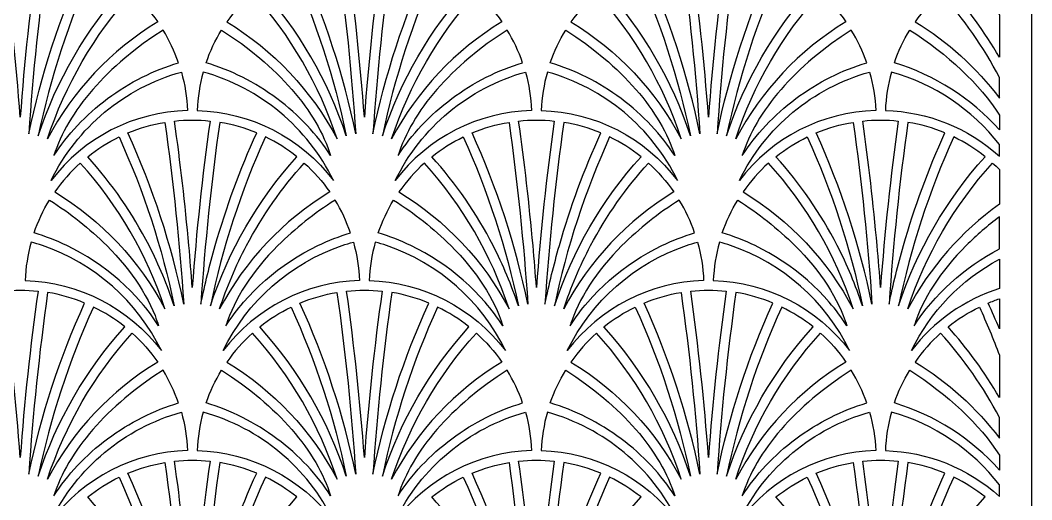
# Model space of a CAD drawing. Extents: x 2725 to 3975, y -848 to 1652.
# Drawn here: x 3350 to 3975, y 771 to 1067 of the extents above; entities that cross this region are included whole.
import ezdxf

# ---------------------------------------------------------------- set-up
doc = ezdxf.new("R2010")
doc.units = 0
doc.layers.add('LAYER_05', color=1, linetype='CONTINUOUS')

msp = doc.modelspace()

# ---------------------------------------------------------------- linework, layer by layer
at = {"layer": 'LAYER_05'}
msp.add_lwpolyline([(2725.05, -848.03), (3975.05, -848.03), (3975.05, 1651.97), (2725.05, 1651.97)], close=True, dxfattribs=at)
for points in [[(3350.05, 1007.31, 0.016589), (3339.07, 1110.17, -0.053276), (3361.04, 1110.17, 0.016589)], [(3366.98, 1109.35, 0.018184), (3355.35, 997.01, -0.055844), (3389.84, 1102.79, 0.057686)], [(3545.74, 1109.35, -0.018184), (3557.38, 997.01, 0.055844), (3522.89, 1102.79, -0.057686)], [(3562.68, 1007.31, 0.016589), (3551.69, 1110.17, -0.053276), (3573.66, 1110.17, 0.016589)], [(3579.61, 1109.35, 0.018184), (3567.97, 997.01, -0.055844), (3602.46, 1102.79, 0.057686)], [(3758.37, 1109.35, -0.018184), (3770.01, 997.01, 0.055844), (3735.51, 1102.79, -0.057686)], [(3775.3, 1007.31, 0.016589), (3764.31, 1110.17, -0.053276), (3786.28, 1110.17, 0.016589)], [(3792.23, 1109.35, 0.018184), (3780.59, 997.01, -0.055844), (3815.08, 1102.79, 0.057686)], [(3395.31, 1100.32, 0.055852), (3361.22, 995.8, -0.104701), (3414.67, 1088.07, 0.055584)], [(3517.42, 1100.32, -0.055852), (3551.51, 995.8, 0.104701), (3498.05, 1088.07, -0.055584)], [(3607.93, 1100.32, 0.055852), (3573.84, 995.8, -0.104701), (3627.3, 1088.07, 0.055584)], [(3730.04, 1100.32, -0.055852), (3764.13, 995.8, 0.104701), (3710.68, 1088.07, -0.055584)], [(3820.55, 1100.32, 0.055852), (3786.47, 995.8, -0.104701), (3839.92, 1088.07, 0.055584)], [(3955.05, 1044.39, 0.052591), (3923.3, 1088.07, -0.055584), (3942.67, 1100.32, -0.01634), (3955.05, 1070.54)], [(3435, 1066.3, 0.136031), (3366.92, 993.93, -0.104879), (3419.25, 1084.18, -0.057808)], [(3477.73, 1066.3, -0.136031), (3545.81, 993.93, 0.104879), (3493.48, 1084.18, 0.057808)], [(3647.62, 1066.3, 0.136031), (3579.55, 993.93, -0.104879), (3631.87, 1084.18, -0.057808)], [(3690.35, 1066.3, -0.136031), (3758.43, 993.93, 0.104879), (3706.1, 1084.18, 0.057808)], [(3860.24, 1066.3, 0.136031), (3792.17, 993.93, -0.104879), (3844.49, 1084.18, -0.057808)], [(3955.05, 1031.93, 0.063542), (3918.72, 1084.18, 0.057808), (3902.97, 1066.3, -0.095272), (3955.05, 1019.17)], [(3438.28, 1061.27), (3432.06, 1057.15), (3426.04, 1052.86), (3420.22, 1048.44), (3414.62, 1043.88), (3411.92, 1041.55), (3409.28, 1039.19), (3406.7, 1036.81), (3404.2, 1034.4), (3401.76, 1031.97), (3399.4, 1029.51), (3397.11, 1027.03), (3394.9, 1024.54), (3392.77, 1022.03), (3390.71, 1019.5), (3388.74, 1016.96), (3386.85, 1014.41), (3385.04, 1011.84), (3383.31, 1009.28), (3381.68, 1006.7), (3380.12, 1004.12), (3378.66, 1001.54), (3377.28, 998.96), (3375.99, 996.39), (3374.79, 993.81), (3373.68, 991.25), (3372.65, 988.69), (3371.72, 986.14), (3370.87, 983.6), (3372.44, 985.98), (3374.09, 988.36), (3375.8, 990.72), (3377.59, 993.07), (3379.45, 995.4), (3381.38, 997.7), (3383.38, 999.98), (3385.44, 1002.23), (3387.56, 1004.45), (3389.75, 1006.63), (3392, 1008.78), (3394.3, 1010.88), (3396.66, 1012.94), (3399.07, 1014.96), (3401.53, 1016.92), (3404.04, 1018.84), (3406.59, 1020.7), (3409.18, 1022.5), (3411.81, 1024.25), (3414.48, 1025.94), (3417.17, 1027.56), (3419.89, 1029.12), (3422.63, 1030.62), (3425.4, 1032.05), (3428.18, 1033.41), (3430.97, 1034.71), (3433.77, 1035.94), (3436.58, 1037.09), (3439.39, 1038.18), (3442.21, 1039.2), (3445.01, 1040.14), (3447.81, 1041.02, 0.054287)], [(3474.45, 1061.27), (3480.66, 1057.15), (3486.69, 1052.86), (3492.51, 1048.44), (3498.1, 1043.88), (3500.81, 1041.55), (3503.45, 1039.19), (3506.02, 1036.81), (3508.53, 1034.4), (3510.97, 1031.97), (3513.33, 1029.51), (3515.62, 1027.03), (3517.83, 1024.54), (3519.96, 1022.03), (3522.02, 1019.5), (3523.99, 1016.96), (3525.88, 1014.41), (3527.69, 1011.84), (3529.41, 1009.28), (3531.05, 1006.7), (3532.6, 1004.12), (3534.07, 1001.54), (3535.45, 998.96), (3536.74, 996.39), (3537.94, 993.81), (3539.05, 991.25), (3540.08, 988.69), (3541.01, 986.14), (3541.86, 983.6), (3540.29, 985.98), (3538.64, 988.36), (3536.92, 990.72), (3535.13, 993.07), (3533.27, 995.4), (3531.35, 997.7), (3529.35, 999.98), (3527.29, 1002.23), (3525.16, 1004.45), (3522.98, 1006.63), (3520.73, 1008.78), (3518.43, 1010.88), (3516.07, 1012.94), (3513.66, 1014.96), (3511.19, 1016.92), (3508.69, 1018.84), (3506.14, 1020.7), (3503.54, 1022.5), (3500.92, 1024.25), (3498.25, 1025.94), (3495.56, 1027.56), (3492.84, 1029.12), (3490.1, 1030.62), (3487.33, 1032.05), (3484.55, 1033.41), (3481.76, 1034.71), (3478.96, 1035.94), (3476.15, 1037.09), (3473.33, 1038.18), (3470.52, 1039.2), (3467.72, 1040.14), (3464.92, 1041.02, -0.054287)], [(3650.9, 1061.27), (3644.69, 1057.15), (3638.66, 1052.86), (3632.84, 1048.44), (3627.25, 1043.88), (3624.54, 1041.55), (3621.9, 1039.19), (3619.33, 1036.81), (3616.82, 1034.4), (3614.38, 1031.97), (3612.02, 1029.51), (3609.73, 1027.03), (3607.52, 1024.54), (3605.39, 1022.03), (3603.33, 1019.5), (3601.36, 1016.96), (3599.47, 1014.41), (3597.66, 1011.84), (3595.94, 1009.28), (3594.3, 1006.7), (3592.75, 1004.12), (3591.28, 1001.54), (3589.9, 998.96), (3588.62, 996.39), (3587.41, 993.81), (3586.3, 991.25), (3585.28, 988.69), (3584.34, 986.14), (3583.49, 983.6), (3585.06, 985.98), (3586.71, 988.36), (3588.43, 990.72), (3590.22, 993.07), (3592.08, 995.4), (3594, 997.7), (3596, 999.98), (3598.06, 1002.23), (3600.19, 1004.45), (3602.37, 1006.63), (3604.62, 1008.78), (3606.93, 1010.88), (3609.28, 1012.94), (3611.7, 1014.96), (3614.16, 1016.92), (3616.66, 1018.84), (3619.22, 1020.7), (3621.81, 1022.5), (3624.44, 1024.25), (3627.1, 1025.94), (3629.79, 1027.56), (3632.51, 1029.12), (3635.26, 1030.62), (3638.02, 1032.05), (3640.8, 1033.41), (3643.59, 1034.71), (3646.4, 1035.94), (3649.2, 1037.09), (3652.02, 1038.18), (3654.83, 1039.2), (3657.64, 1040.14), (3660.44, 1041.02, 0.054287)], [(3687.07, 1061.27), (3693.29, 1057.15), (3699.31, 1052.86), (3705.13, 1048.44), (3710.73, 1043.88), (3713.43, 1041.55), (3716.07, 1039.19), (3718.65, 1036.81), (3721.15, 1034.4), (3723.59, 1031.97), (3725.95, 1029.51), (3728.24, 1027.03), (3730.45, 1024.54), (3732.59, 1022.03), (3734.64, 1019.5), (3736.61, 1016.96), (3738.51, 1014.41), (3740.31, 1011.84), (3742.04, 1009.28), (3743.67, 1006.7), (3745.23, 1004.12), (3746.69, 1001.54), (3748.07, 998.96), (3749.36, 996.39), (3750.56, 993.81), (3751.67, 991.25), (3752.7, 988.69), (3753.64, 986.14), (3754.48, 983.6), (3752.91, 985.98), (3751.26, 988.36), (3749.55, 990.72), (3747.76, 993.07), (3745.9, 995.4), (3743.97, 997.7), (3741.97, 999.98), (3739.91, 1002.23), (3737.79, 1004.45), (3735.6, 1006.63), (3733.35, 1008.78), (3731.05, 1010.88), (3728.69, 1012.94), (3726.28, 1014.96), (3723.82, 1016.92), (3721.31, 1018.84), (3718.76, 1020.7), (3716.17, 1022.5), (3713.54, 1024.25), (3710.88, 1025.94), (3708.18, 1027.56), (3705.46, 1029.12), (3702.72, 1030.62), (3699.95, 1032.05), (3697.17, 1033.41), (3694.38, 1034.71), (3691.58, 1035.94), (3688.77, 1037.09), (3685.96, 1038.18), (3683.15, 1039.2), (3680.34, 1040.14), (3677.54, 1041.02, -0.054287)], [(3863.52, 1061.27), (3857.31, 1057.15), (3851.28, 1052.86), (3845.46, 1048.44), (3839.87, 1043.88), (3837.16, 1041.55), (3834.52, 1039.19), (3831.95, 1036.81), (3829.44, 1034.4), (3827.01, 1031.97), (3824.64, 1029.51), (3822.36, 1027.03), (3820.14, 1024.54), (3818.01, 1022.03), (3815.96, 1019.5), (3813.98, 1016.96), (3812.09, 1014.41), (3810.28, 1011.84), (3808.56, 1009.28), (3806.92, 1006.7), (3805.37, 1004.12), (3803.9, 1001.54), (3802.53, 998.96), (3801.24, 996.39), (3800.04, 993.81), (3798.92, 991.25), (3797.9, 988.69), (3796.96, 986.14), (3796.11, 983.6), (3797.69, 985.98), (3799.33, 988.36), (3801.05, 990.72), (3802.84, 993.07), (3804.7, 995.4), (3806.63, 997.7), (3808.62, 999.98), (3810.68, 1002.23), (3812.81, 1004.45), (3815, 1006.63), (3817.24, 1008.78), (3819.55, 1010.88), (3821.91, 1012.94), (3824.32, 1014.96), (3826.78, 1016.92), (3829.29, 1018.84), (3831.84, 1020.7), (3834.43, 1022.5), (3837.06, 1024.25), (3839.72, 1025.94), (3842.41, 1027.56), (3845.13, 1029.12), (3847.88, 1030.62), (3850.64, 1032.05), (3853.42, 1033.41), (3856.21, 1034.71), (3859.02, 1035.94), (3861.83, 1037.09), (3864.64, 1038.18), (3867.45, 1039.2), (3870.26, 1040.14), (3873.06, 1041.02, 0.054287)], [(3955.05, 999.47, 0.137332), (3890.16, 1041.02, -0.054287), (3899.7, 1061.27), (3904.03, 1058.42), (3908.28, 1055.49), (3912.44, 1052.5), (3916.49, 1049.43), (3920.44, 1046.29), (3924.27, 1043.09), (3927.98, 1039.84), (3931.57, 1036.53), (3935.02, 1033.17), (3938.33, 1029.76), (3941.51, 1026.32), (3944.53, 1022.84), (3947.4, 1019.33), (3950.11, 1015.8), (3952.66, 1012.24), (3955.05, 1008.67)], [(3453.36, 1011.51, 0.227638), (3369.15, 968.2, -0.214359), (3449.6, 1035.29, -0.058403)], [(3459.37, 1011.51, -0.227638), (3543.58, 968.2, 0.214359), (3463.13, 1035.29, 0.058403)], [(3665.99, 1011.51, 0.227638), (3581.77, 968.2, -0.214359), (3662.22, 1035.29, -0.058403)], [(3671.99, 1011.51, -0.227638), (3756.2, 968.2, 0.214359), (3675.75, 1035.29, 0.058403)], [(3878.61, 1011.51, 0.227638), (3794.39, 968.2, -0.214359), (3874.85, 1035.29, -0.058403)], [(3955.05, 990.37, 0.161385), (3888.37, 1035.29, 0.058403), (3884.61, 1011.51, -0.179032), (3955.05, 983.23)], [(3451.07, 891.81, 0.055844), (3416.58, 997.59, -0.057686), (3439.43, 1004.16, -0.018184)], [(3454.25, 927.95, 0.012432), (3445.38, 1004.97, -0.053276), (3467.35, 1004.97, 0.016589), (3456.36, 902.11, 0.004156)], [(3470.53, 927.95, -0.037182), (3496.15, 997.59, 0.057686), (3473.3, 1004.16, 0.018184), (3461.66, 891.81, -0.018623)], [(3663.69, 891.81, 0.055844), (3629.2, 997.59, -0.057686), (3652.06, 1004.16, -0.018184)], [(3666.88, 927.95, 0.012432), (3658, 1004.97, -0.053276), (3679.97, 1004.97, 0.016589), (3668.99, 902.11, 0.004156)], [(3683.16, 927.95, -0.037182), (3708.77, 997.59, 0.057686), (3685.92, 1004.16, 0.018184), (3674.28, 891.81, -0.018623)], [(3876.32, 891.81, 0.055844), (3841.82, 997.59, -0.057686), (3864.68, 1004.16, -0.018184)], [(3879.5, 927.95, 0.012432), (3870.62, 1004.97, -0.053276), (3892.59, 1004.97, 0.016589), (3881.61, 902.11, 0.004156)], [(3895.78, 927.95, -0.037182), (3921.39, 997.59, 0.057686), (3898.54, 1004.16, 0.018184), (3886.9, 891.81, -0.018623)], [(3429.62, 927.95, 0.065073), (3391.74, 982.87, -0.055584), (3411.11, 995.13, -0.055852), (3445.2, 890.6, 0.03936)], [(3467.53, 890.6, -0.104701), (3520.99, 982.87, 0.055584), (3501.62, 995.13, 0.055852)], [(3642.24, 927.95, 0.065073), (3604.37, 982.87, -0.055584), (3623.73, 995.13, -0.055852), (3657.82, 890.6, 0.03936)], [(3680.16, 890.6, -0.104701), (3733.61, 982.87, 0.055584), (3714.24, 995.13, 0.055852)], [(3854.87, 927.95, 0.065073), (3816.99, 982.87, -0.055584), (3836.36, 995.13, -0.055852), (3870.44, 890.6, 0.03936)], [(3892.78, 890.6, -0.104701), (3946.23, 982.87, 0.055584), (3926.86, 995.13, 0.055852)], [(3439.49, 888.73, 0.104879), (3387.17, 978.99, 0.057808), (3371.42, 961.11, -0.136031)], [(3489.87, 927.95, -0.062169), (3525.56, 978.99, -0.057808), (3541.31, 961.11, 0.136031), (3473.23, 888.73, -0.042433)], [(3652.12, 888.73, 0.104879), (3599.79, 978.99, 0.057808), (3584.04, 961.11, -0.136031)], [(3702.49, 927.95, -0.062169), (3738.18, 978.99, -0.057808), (3753.93, 961.11, 0.136031), (3685.86, 888.73, -0.042433)], [(3864.74, 888.73, 0.104879), (3812.41, 978.99, 0.057808), (3796.66, 961.11, -0.136031)], [(3955.05, 953.53, 0.117213), (3898.48, 888.73, -0.104879), (3950.8, 978.99, -0.014195), (3955.05, 974.94)], [(3435.55, 878.4), (3434.34, 880.25), (3433.08, 882.1), (3431.78, 883.93), (3430.44, 885.76), (3429.05, 887.58), (3427.62, 889.39), (3426.15, 891.18), (3424.64, 892.96), (3421.5, 896.47), (3418.21, 899.91), (3414.76, 903.26), (3411.18, 906.51), (3407.47, 909.66), (3403.64, 912.69), (3399.7, 915.59), (3395.66, 918.36), (3391.54, 920.98), (3387.35, 923.46), (3383.1, 925.78), (3378.8, 927.95, 0.039301), (3358.6, 935.82, -0.054287), (3368.14, 956.08, -0.053379), (3403.49, 927.95), (3406.4, 924.97), (3409.2, 921.96), (3411.89, 918.92), (3414.46, 915.85), (3416.91, 912.77), (3419.24, 909.66), (3421.45, 906.54), (3423.54, 903.41), (3425.49, 900.28), (3427.32, 897.14), (3429.02, 894), (3430.59, 890.86), (3432.02, 887.73), (3433.33, 884.6), (3433.93, 883.05), (3434.51, 881.49), (3435.04, 879.94)], [(3477.18, 878.4), (3478.39, 880.25), (3479.65, 882.1), (3480.95, 883.93), (3482.29, 885.76), (3483.68, 887.58), (3485.11, 889.39), (3486.58, 891.18), (3488.09, 892.96), (3491.23, 896.47), (3494.52, 899.91), (3497.97, 903.26), (3501.55, 906.51), (3505.26, 909.66), (3509.09, 912.69), (3513.03, 915.59), (3517.06, 918.36), (3521.18, 920.98), (3525.38, 923.46), (3529.63, 925.78), (3533.92, 927.95, -0.039301), (3554.12, 935.82, 0.054287), (3544.59, 956.08, 0.053379), (3509.24, 927.95), (3506.33, 924.97), (3503.53, 921.96), (3500.84, 918.92), (3498.27, 915.85), (3495.82, 912.77), (3493.48, 909.66), (3491.28, 906.54), (3489.19, 903.41), (3487.24, 900.28), (3485.41, 897.14), (3483.71, 894), (3482.14, 890.86), (3480.71, 887.73), (3479.4, 884.6), (3478.8, 883.05), (3478.22, 881.49), (3477.68, 879.94)], [(3648.17, 878.4), (3646.96, 880.25), (3645.7, 882.1), (3644.4, 883.93), (3643.06, 885.76), (3641.67, 887.58), (3640.25, 889.39), (3638.78, 891.18), (3637.27, 892.96), (3634.12, 896.47), (3630.83, 899.91), (3627.38, 903.26), (3623.8, 906.51), (3620.09, 909.66), (3616.26, 912.69), (3612.32, 915.59), (3608.29, 918.36), (3604.17, 920.98), (3599.97, 923.46), (3595.72, 925.78), (3591.43, 927.95, 0.039301), (3571.23, 935.82, -0.054287), (3580.76, 956.08, -0.053379), (3616.11, 927.95), (3619.02, 924.97), (3621.82, 921.96), (3624.51, 918.92), (3627.08, 915.85), (3629.54, 912.77), (3631.87, 909.66), (3634.08, 906.54), (3636.16, 903.41), (3638.11, 900.28), (3639.94, 897.14), (3641.64, 894), (3643.21, 890.86), (3644.65, 887.73), (3645.95, 884.6), (3646.56, 883.05), (3647.13, 881.49), (3647.67, 879.94)], [(3689.8, 878.4), (3691.01, 880.25), (3692.27, 882.1), (3693.57, 883.93), (3694.91, 885.76), (3696.3, 887.58), (3697.73, 889.39), (3699.2, 891.18), (3700.71, 892.96), (3703.85, 896.47), (3707.15, 899.91), (3710.59, 903.26), (3714.17, 906.51), (3717.88, 909.66), (3721.71, 912.69), (3725.65, 915.59), (3729.69, 918.36), (3733.81, 920.98), (3738, 923.46), (3742.25, 925.78), (3746.55, 927.95, -0.039301), (3766.75, 935.82, 0.054287), (3757.21, 956.08, 0.053379), (3721.86, 927.95), (3718.95, 924.97), (3716.15, 921.96), (3713.46, 918.92), (3710.89, 915.85), (3708.44, 912.77), (3706.11, 909.66), (3703.9, 906.54), (3701.82, 903.41), (3699.86, 900.28), (3698.03, 897.14), (3696.33, 894), (3694.77, 890.86), (3693.33, 887.73), (3692.02, 884.6), (3691.42, 883.05), (3690.85, 881.49), (3690.31, 879.94)], [(3860.8, 878.4), (3859.58, 880.25), (3858.33, 882.1), (3857.03, 883.93), (3855.68, 885.76), (3854.3, 887.58), (3852.87, 889.39), (3851.4, 891.18), (3849.89, 892.96), (3846.75, 896.47), (3843.45, 899.91), (3840.01, 903.26), (3836.42, 906.51), (3832.71, 909.66), (3828.88, 912.69), (3824.94, 915.59), (3820.91, 918.36), (3816.79, 920.98), (3812.6, 923.46), (3808.35, 925.78), (3804.05, 927.95, 0.039301), (3783.85, 935.82, -0.054287), (3793.39, 956.08, -0.053379), (3828.74, 927.95), (3831.65, 924.97), (3834.45, 921.96), (3837.13, 918.92), (3839.7, 915.85), (3842.16, 912.77), (3844.49, 909.66), (3846.7, 906.54), (3848.78, 903.41), (3850.74, 900.28), (3852.56, 897.14), (3854.26, 894), (3855.83, 890.86), (3857.27, 887.73), (3858.57, 884.6), (3859.18, 883.05), (3859.75, 881.49), (3860.29, 879.94)], [(3955.05, 945.77, 0.034322), (3934.48, 927.95), (3931.57, 924.97), (3928.77, 921.96), (3926.09, 918.92), (3923.51, 915.85), (3921.06, 912.77), (3918.73, 909.66), (3916.52, 906.54), (3914.44, 903.41), (3912.48, 900.28), (3910.65, 897.14), (3908.96, 894), (3907.39, 890.86), (3905.95, 887.73), (3904.64, 884.6), (3904.04, 883.05), (3903.47, 881.49), (3902.93, 879.94), (3902.42, 878.4), (3904.74, 881.88), (3907.21, 885.33), (3909.83, 888.74), (3912.6, 892.11), (3915.52, 895.43), (3918.57, 898.69), (3921.75, 901.87), (3925.06, 904.97), (3928.49, 907.98), (3932.03, 910.89), (3935.67, 913.69), (3939.4, 916.38), (3943.22, 918.95), (3947.1, 921.4), (3951.05, 923.71), (3955.05, 925.88)], [(3363.73, 927.95, 0.01416), (3356.82, 930.09, 0.058403), (3353.05, 906.32, -0.227638), (3437.27, 863, 0.199593)], [(3549, 927.95, -0.01416), (3555.91, 930.09, -0.058403), (3559.67, 906.32, 0.227638), (3475.46, 863, -0.199593)], [(3576.35, 927.95, 0.01416), (3569.44, 930.09, 0.058403), (3565.68, 906.32, -0.227638), (3649.89, 863, 0.199593)], [(3761.63, 927.95, -0.01416), (3768.54, 930.09, -0.058403), (3772.3, 906.32, 0.227638), (3688.08, 863, -0.199593)], [(3788.97, 927.95, 0.01416), (3782.06, 930.09, 0.058403), (3778.3, 906.32, -0.227638), (3862.51, 863, 0.199593)], [(3955.05, 901.3, 0.15563), (3900.71, 863, -0.157266), (3955.05, 919.57)], [(3350.05, 796.91, 0.016589), (3339.07, 899.77, -0.053276), (3361.04, 899.77, 0.016589)], [(3562.68, 796.91, 0.016589), (3551.69, 899.77, -0.053276), (3573.66, 899.77, 0.016589)], [(3775.3, 796.91, 0.016589), (3764.31, 899.77, -0.053276), (3786.28, 899.77, 0.016589)], [(3366.98, 898.96, 0.018184), (3355.35, 786.62, -0.055844), (3389.84, 892.4, 0.057686)], [(3545.74, 898.96, -0.018184), (3557.38, 786.62, 0.055844), (3522.89, 892.4, -0.057686)], [(3579.61, 898.96, 0.018184), (3567.97, 786.62, -0.055844), (3602.46, 892.4, 0.057686)], [(3758.37, 898.96, -0.018184), (3770.01, 786.62, 0.055844), (3735.51, 892.4, -0.057686)], [(3792.23, 898.96, 0.018184), (3780.59, 786.62, -0.055844), (3815.08, 892.4, 0.057686)], [(3955.05, 876.46, 0.008696), (3948.14, 892.4, -0.017873), (3955.05, 895)], [(3395.31, 889.93, 0.055852), (3361.22, 785.41, -0.104701), (3414.67, 877.68, 0.055584)], [(3517.42, 889.93, -0.055852), (3551.51, 785.41, 0.104701), (3498.05, 877.68, -0.055584)], [(3607.93, 889.93, 0.055852), (3573.84, 785.41, -0.104701), (3627.3, 877.68, 0.055584)], [(3730.04, 889.93, -0.055852), (3764.13, 785.41, 0.104701), (3710.68, 877.68, -0.055584)], [(3820.55, 889.93, 0.055852), (3786.47, 785.41, -0.104701), (3839.92, 877.68, 0.055584)], [(3955.05, 834, 0.052591), (3923.3, 877.68, -0.055584), (3942.67, 889.93, -0.01634), (3955.05, 860.15)], [(3435, 855.91, 0.136031), (3366.92, 783.54, -0.104879), (3419.25, 873.79, -0.057808)], [(3477.73, 855.91, -0.136031), (3545.81, 783.54, 0.104879), (3493.48, 873.79, 0.057808)], [(3647.62, 855.91, 0.136031), (3579.55, 783.54, -0.104879), (3631.87, 873.79, -0.057808)], [(3690.35, 855.91, -0.136031), (3758.43, 783.54, 0.104879), (3706.1, 873.79, 0.057808)], [(3860.24, 855.91, 0.136031), (3792.17, 783.54, -0.104879), (3844.49, 873.79, -0.057808)], [(3955.05, 821.53, 0.063542), (3918.72, 873.79, 0.057808), (3902.97, 855.91, -0.095272), (3955.05, 808.78)], [(3438.28, 850.88), (3432.06, 846.75), (3426.04, 842.47), (3420.22, 838.05), (3414.62, 833.49), (3411.92, 831.16), (3409.28, 828.8), (3406.7, 826.42), (3404.2, 824.01), (3401.76, 821.58), (3399.4, 819.12), (3397.11, 816.64), (3394.9, 814.15), (3392.77, 811.64), (3390.71, 809.11), (3388.74, 806.57), (3386.85, 804.02), (3385.04, 801.45), (3383.31, 798.88), (3381.68, 796.31), (3380.12, 793.73), (3378.66, 791.15), (3377.28, 788.57), (3375.99, 786), (3374.79, 783.42), (3373.68, 780.85), (3372.65, 778.29), (3371.72, 775.74), (3370.87, 773.2), (3372.44, 775.59), (3374.09, 777.97), (3375.8, 780.33), (3377.59, 782.68), (3379.45, 785.01), (3381.38, 787.31), (3383.38, 789.59), (3385.44, 791.84), (3387.56, 794.06), (3389.75, 796.24), (3392, 798.38), (3394.3, 800.49), (3396.66, 802.55), (3399.07, 804.56), (3401.53, 806.53), (3404.04, 808.44), (3406.59, 810.31), (3409.18, 812.11), (3411.81, 813.86), (3414.48, 815.54), (3417.17, 817.17), (3419.89, 818.73), (3422.63, 820.23), (3425.4, 821.66), (3428.18, 823.02), (3430.97, 824.32), (3433.77, 825.54), (3436.58, 826.7), (3439.39, 827.79), (3442.21, 828.81), (3445.01, 829.75), (3447.81, 830.63, 0.054287)], [(3474.45, 850.88), (3480.66, 846.75), (3486.69, 842.47), (3492.51, 838.05), (3498.1, 833.49), (3500.81, 831.16), (3503.45, 828.8), (3506.02, 826.42), (3508.53, 824.01), (3510.97, 821.58), (3513.33, 819.12), (3515.62, 816.64), (3517.83, 814.15), (3519.96, 811.64), (3522.02, 809.11), (3523.99, 806.57), (3525.88, 804.02), (3527.69, 801.45), (3529.41, 798.88), (3531.05, 796.31), (3532.6, 793.73), (3534.07, 791.15), (3535.45, 788.57), (3536.74, 786), (3537.94, 783.42), (3539.05, 780.85), (3540.08, 778.29), (3541.01, 775.74), (3541.86, 773.2), (3540.29, 775.59), (3538.64, 777.97), (3536.92, 780.33), (3535.13, 782.68), (3533.27, 785.01), (3531.35, 787.31), (3529.35, 789.59), (3527.29, 791.84), (3525.16, 794.06), (3522.98, 796.24), (3520.73, 798.38), (3518.43, 800.49), (3516.07, 802.55), (3513.66, 804.56), (3511.19, 806.53), (3508.69, 808.44), (3506.14, 810.31), (3503.54, 812.11), (3500.92, 813.86), (3498.25, 815.54), (3495.56, 817.17), (3492.84, 818.73), (3490.1, 820.23), (3487.33, 821.66), (3484.55, 823.02), (3481.76, 824.32), (3478.96, 825.54), (3476.15, 826.7), (3473.33, 827.79), (3470.52, 828.81), (3467.72, 829.75), (3464.92, 830.63, -0.054287)], [(3650.9, 850.88), (3644.69, 846.75), (3638.66, 842.47), (3632.84, 838.05), (3627.25, 833.49), (3624.54, 831.16), (3621.9, 828.8), (3619.33, 826.42), (3616.82, 824.01), (3614.38, 821.58), (3612.02, 819.12), (3609.73, 816.64), (3607.52, 814.15), (3605.39, 811.64), (3603.33, 809.11), (3601.36, 806.57), (3599.47, 804.02), (3597.66, 801.45), (3595.94, 798.88), (3594.3, 796.31), (3592.75, 793.73), (3591.28, 791.15), (3589.9, 788.57), (3588.62, 786), (3587.41, 783.42), (3586.3, 780.85), (3585.28, 778.29), (3584.34, 775.74), (3583.49, 773.2), (3585.06, 775.59), (3586.71, 777.97), (3588.43, 780.33), (3590.22, 782.68), (3592.08, 785.01), (3594, 787.31), (3596, 789.59), (3598.06, 791.84), (3600.19, 794.06), (3602.37, 796.24), (3604.62, 798.38), (3606.93, 800.49), (3609.28, 802.55), (3611.7, 804.56), (3614.16, 806.53), (3616.66, 808.44), (3619.22, 810.31), (3621.81, 812.11), (3624.44, 813.86), (3627.1, 815.54), (3629.79, 817.17), (3632.51, 818.73), (3635.26, 820.23), (3638.02, 821.66), (3640.8, 823.02), (3643.59, 824.32), (3646.4, 825.54), (3649.2, 826.7), (3652.02, 827.79), (3654.83, 828.81), (3657.64, 829.75), (3660.44, 830.63, 0.054287)], [(3687.07, 850.88), (3693.29, 846.75), (3699.31, 842.47), (3705.13, 838.05), (3710.73, 833.49), (3713.43, 831.16), (3716.07, 828.8), (3718.65, 826.42), (3721.15, 824.01), (3723.59, 821.58), (3725.95, 819.12), (3728.24, 816.64), (3730.45, 814.15), (3732.59, 811.64), (3734.64, 809.11), (3736.61, 806.57), (3738.51, 804.02), (3740.31, 801.45), (3742.04, 798.88), (3743.67, 796.31), (3745.23, 793.73), (3746.69, 791.15), (3748.07, 788.57), (3749.36, 786), (3750.56, 783.42), (3751.67, 780.85), (3752.7, 778.29), (3753.64, 775.74), (3754.48, 773.2), (3752.91, 775.59), (3751.26, 777.97), (3749.55, 780.33), (3747.76, 782.68), (3745.9, 785.01), (3743.97, 787.31), (3741.97, 789.59), (3739.91, 791.84), (3737.79, 794.06), (3735.6, 796.24), (3733.35, 798.38), (3731.05, 800.49), (3728.69, 802.55), (3726.28, 804.56), (3723.82, 806.53), (3721.31, 808.44), (3718.76, 810.31), (3716.17, 812.11), (3713.54, 813.86), (3710.88, 815.54), (3708.18, 817.17), (3705.46, 818.73), (3702.72, 820.23), (3699.95, 821.66), (3697.17, 823.02), (3694.38, 824.32), (3691.58, 825.54), (3688.77, 826.7), (3685.96, 827.79), (3683.15, 828.81), (3680.34, 829.75), (3677.54, 830.63, -0.054287)], [(3863.52, 850.88), (3857.31, 846.75), (3851.28, 842.47), (3845.46, 838.05), (3839.87, 833.49), (3837.16, 831.16), (3834.52, 828.8), (3831.95, 826.42), (3829.44, 824.01), (3827.01, 821.58), (3824.64, 819.12), (3822.36, 816.64), (3820.14, 814.15), (3818.01, 811.64), (3815.96, 809.11), (3813.98, 806.57), (3812.09, 804.02), (3810.28, 801.45), (3808.56, 798.88), (3806.92, 796.31), (3805.37, 793.73), (3803.9, 791.15), (3802.53, 788.57), (3801.24, 786), (3800.04, 783.42), (3798.92, 780.85), (3797.9, 778.29), (3796.96, 775.74), (3796.11, 773.2), (3797.69, 775.59), (3799.33, 777.97), (3801.05, 780.33), (3802.84, 782.68), (3804.7, 785.01), (3806.63, 787.31), (3808.62, 789.59), (3810.68, 791.84), (3812.81, 794.06), (3815, 796.24), (3817.24, 798.38), (3819.55, 800.49), (3821.91, 802.55), (3824.32, 804.56), (3826.78, 806.53), (3829.29, 808.44), (3831.84, 810.31), (3834.43, 812.11), (3837.06, 813.86), (3839.72, 815.54), (3842.41, 817.17), (3845.13, 818.73), (3847.88, 820.23), (3850.64, 821.66), (3853.42, 823.02), (3856.21, 824.32), (3859.02, 825.54), (3861.83, 826.7), (3864.64, 827.79), (3867.45, 828.81), (3870.26, 829.75), (3873.06, 830.63, 0.054287)], [(3955.05, 789.08, 0.137332), (3890.16, 830.63, -0.054287), (3899.7, 850.88), (3904.03, 848.03), (3908.28, 845.1), (3912.44, 842.1), (3916.49, 839.03), (3920.44, 835.9), (3924.27, 832.7), (3927.98, 829.45), (3931.57, 826.14), (3935.02, 822.78), (3938.33, 819.37), (3941.51, 815.93), (3944.53, 812.45), (3947.4, 808.94), (3950.11, 805.4), (3952.66, 801.85), (3955.05, 798.28)], [(3453.36, 801.12, 0.227638), (3369.15, 757.8, -0.214359), (3449.6, 824.9, -0.058403)], [(3459.37, 801.12, -0.227638), (3543.58, 757.8, 0.214359), (3463.13, 824.9, 0.058403)], [(3665.99, 801.12, 0.227638), (3581.77, 757.8, -0.214359), (3662.22, 824.9, -0.058403)], [(3671.99, 801.12, -0.227638), (3756.2, 757.8, 0.214359), (3675.75, 824.9, 0.058403)], [(3878.61, 801.12, 0.227638), (3794.39, 757.8, -0.214359), (3874.85, 824.9, -0.058403)], [(3955.05, 779.98, 0.161385), (3888.37, 824.9, 0.058403), (3884.61, 801.12, -0.179032), (3955.05, 772.84)], [(3451.07, 681.42, 0.055844), (3416.58, 787.2, -0.057686), (3439.43, 793.77, -0.018184)], [(3454.25, 717.56, 0.012432), (3445.38, 794.58, -0.053276), (3467.35, 794.58, 0.016589), (3456.36, 691.72, 0.004156)], [(3470.53, 717.56, -0.037182), (3496.15, 787.2, 0.057686), (3473.3, 793.77, 0.018184), (3461.66, 681.42, -0.018623)], [(3663.69, 681.42, 0.055844), (3629.2, 787.2, -0.057686), (3652.06, 793.77, -0.018184)], [(3666.88, 717.56, 0.012432), (3658, 794.58, -0.053276), (3679.97, 794.58, 0.016589), (3668.99, 691.72, 0.004156)], [(3683.16, 717.56, -0.037182), (3708.77, 787.2, 0.057686), (3685.92, 793.77, 0.018184), (3674.28, 681.42, -0.018623)], [(3876.32, 681.42, 0.055844), (3841.82, 787.2, -0.057686), (3864.68, 793.77, -0.018184)], [(3879.5, 717.56, 0.012432), (3870.62, 794.58, -0.053276), (3892.59, 794.58, 0.016589), (3881.61, 691.72, 0.004156)], [(3895.78, 717.56, -0.037182), (3921.39, 787.2, 0.057686), (3898.54, 793.77, 0.018184), (3886.9, 681.42, -0.018623)], [(3429.62, 717.56, 0.065073), (3391.74, 772.48, -0.055584), (3411.11, 784.73, -0.055852), (3445.2, 680.21, 0.03936)], [(3467.53, 680.21, -0.104701), (3520.99, 772.48, 0.055584), (3501.62, 784.73, 0.055852)], [(3642.24, 717.56, 0.065073), (3604.37, 772.48, -0.055584), (3623.73, 784.73, -0.055852), (3657.82, 680.21, 0.03936)], [(3680.16, 680.21, -0.104701), (3733.61, 772.48, 0.055584), (3714.24, 784.73, 0.055852)], [(3854.87, 717.56, 0.065073), (3816.99, 772.48, -0.055584), (3836.36, 784.73, -0.055852), (3870.44, 680.21, 0.03936)], [(3892.78, 680.21, -0.104701), (3946.23, 772.48, 0.055584), (3926.86, 784.73, 0.055852)]]:
    msp.add_lwpolyline(points, format="xyb", close=True, dxfattribs=at)

doc.saveas('drawing.dxf')
